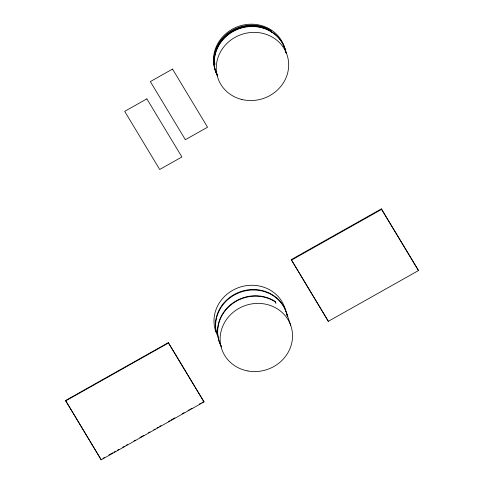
<?xml version="1.0" encoding="UTF-8"?>
<svg xmlns="http://www.w3.org/2000/svg" width="484" height="484" viewBox="0 0 484 484"><rect width="100%" height="100%" fill="white"/><g stroke="black" fill="none" stroke-linecap="round" stroke-linejoin="round"><path stroke-width="0.73" d="M291.241 259.63L381.398 208.87L418.273 270.054L418.448 270.574L328.291 321.334L291.241 259.63L327.728 320.172M291.416 260.15L381.574 209.384L381.398 208.87M65.552 400.51L168.347 342.63L203.849 401.545L203.976 401.92L101.186 459.8L65.552 400.51L101.186 459.8M65.679 400.885L168.474 343.005L168.347 342.63M103.038 458.312L104.35 457.568M108.967 454.972L112.917 452.746M114.236 452.002L115.555 451.263M117.533 450.15L118.852 449.406M122.803 447.18L124.122 446.442M126.1 445.328L127.413 444.584M134.007 440.876L135.32 440.131M139.936 437.536L143.887 435.31M148.503 432.708L149.822 431.97M153.773 429.744L155.092 428.999M157.07 427.886L158.383 427.148M159.702 426.404L161.021 425.66M168.269 421.582L169.588 420.838M170.906 420.094L174.857 417.867M182.105 413.79L184.083 412.677M188.04 410.45L189.353 409.706M190.672 408.968L191.991 408.224M199.239 404.14L200.558 403.402M201.876 402.658L203.849 401.545M381.574 209.384L418.448 270.574M217.606 75.819A36.475 33.819 -18.7 0 1 226.361 34.533A36.475 33.819 -18.7 0 1 270.653 30.383L271.766 32.222M270.653 30.383L271.572 32.126M286.02 52.744A36.475 33.819 -18.7 0 0 246.767 26.505A36.475 33.819 -18.7 0 0 214.17 62.599L214.938 63.87M214.17 62.599L215.065 64.251M221.406 346.58A36.475 33.819 -18.7 0 1 230.209 305.011A36.475 33.819 -18.7 0 1 274.827 301.266L275.832 302.936M274.827 301.266L275.959 303.311M287.387 316.717A36.475 33.819 -18.7 0 0 245.799 290.219A36.475 33.819 -18.7 0 0 215.912 330.766L217.068 332.677M215.912 330.766L217.243 333.198M168.474 343.005L203.976 401.92M328.116 320.819L328.291 321.334M286.437 312.688L290.678 325.23M217.116 74.536A36.475 33.819 -18.7 0 1 239.036 26.196A36.475 33.819 -18.7 0 1 285.518 51.734M214.297 62.974A36.475 33.819 -18.7 0 1 246.894 26.88A36.475 33.819 -18.7 0 1 286.147 53.119M217.51 75.831A36.475 33.819 -18.7 0 1 226.772 34.848A36.475 33.819 -18.7 0 1 270.828 30.897M217.606 335.624A36.475 33.819 -18.7 0 1 238.848 287.514A36.475 33.819 -18.7 0 1 285.778 311.508M221.533 346.955A36.475 33.819 -18.7 0 1 230.336 305.386A36.475 33.819 -18.7 0 1 274.954 301.641M216.088 331.286A36.475 33.819 -18.7 0 1 245.666 290.793A36.475 33.819 -18.7 0 1 287.46 316.657M172.528 69.091L150.343 81.584L185.366 139.701L207.551 127.207L172.528 69.091M146.87 98.863L124.684 111.356L159.708 169.467L181.893 156.979L146.87 98.863M247.971 370.992A36.475 33.819 -18.7 0 0 291.023 326.228A36.475 33.819 -18.7 0 0 230.003 315.247A36.475 33.819 -18.7 0 0 247.971 370.992M241.855 99.486A36.475 33.819 -18.7 0 0 287.756 57.3A36.475 33.819 -18.7 0 0 227.801 42.592A36.475 33.819 -18.7 0 0 241.855 99.486"/></g></svg>
